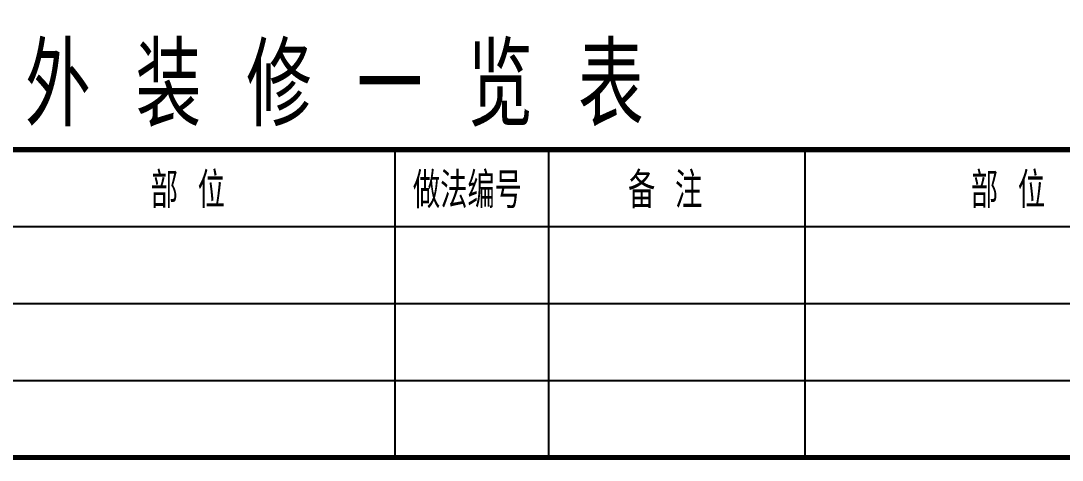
# Model space of a CAD drawing. Extents: x 43191 to 262577, y 21187 to 80637.
# Drawn here: x 128156 to 138314, y 29066 to 33347 of the extents above; entities that cross this region are included whole.
import ezdxf

# ---------------------------------------------------------------- set-up
doc = ezdxf.new("R2010")
doc.units = 0
doc.header["$LTSCALE"] = 1000
doc.header["$MEASUREMENT"] = 0
doc.layers.add('PUB_TEXT', color=7, linetype='Continuous')
doc.layers.add('工程做法表', color=161, linetype='Continuous')
doc.styles.add('BIGFONT', font='geditxt.shx', dxfattribs={"bigfont": 'haiwenhz.shx'})
doc.styles.add('HZ', font='geditxt.shx', dxfattribs={"width": 0.7, "bigfont": 'hzfs_1.shx'})

msp = doc.modelspace()

# ---------------------------------------------------------------- linework, layer by layer
at = {"layer": '工程做法表'}
for p, q in [((131807.5, 29091.5), (131807.5, 32091.5)), ((133307.5, 29091.5), (133307.5, 32091.5)), ((135807.5, 29091.5), (135807.5, 32091.5)), ((119807.5, 31341.5), (143807.5, 31341.5)), ((119807.5, 30591.5), (143807.5, 30591.5)), ((119807.5, 29841.5), (143807.5, 29841.5)), ((119807.5, 29091.5), (143807.5, 29091.5))]:
    msp.add_line(p, q, dxfattribs=at)
at = {"layer": '工程做法表', "const_width": 50}
for points in [[(143807.5, 78018.1), (143807.5, 29091.5), (119807.5, 29091.5), (119807.5, 78018.1)], [(143807.5, 32091.5), (119807.5, 32091.5)]]:
    msp.add_lwpolyline(points, dxfattribs=at)

# ---------------------------------------------------------------- texts
at = {"layer": 'PUB_TEXT', "style": 'HZ', "width": 0.8}
msp.add_text(' 外 装 修 一 览 表 ', height=800, dxfattribs=at).set_placement((127758.3, 32317.9))
at = {"layer": 'PUB_TEXT', "linetype": 'Continuous', "style": 'BIGFONT', "width": 0.8}
for s, p in [('部 位', (129423.1, 31521.1)), ('做法编号', (131980.3, 31521.1)), ('备 注', (134078.9, 31521.1)), ('部 位', (137423.1, 31521.1))]:
    msp.add_text(s, height=350, dxfattribs=at).set_placement(p)

doc.saveas('drawing.dxf')
